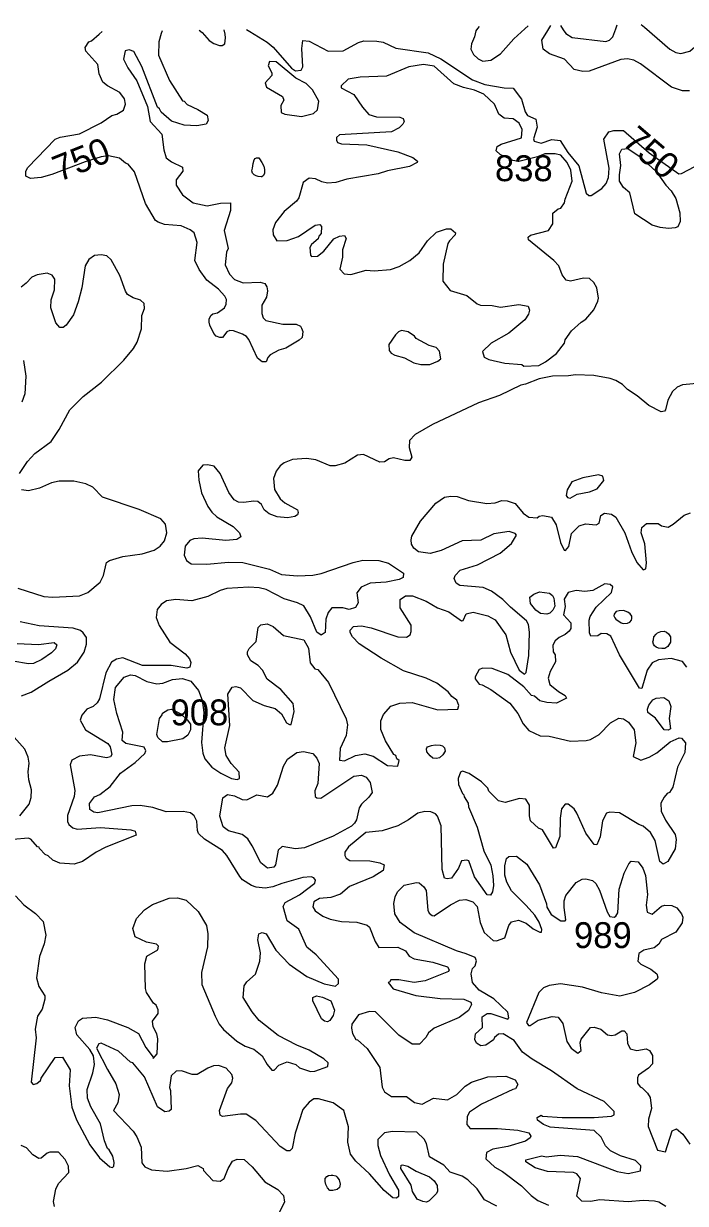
# Model space of a CAD drawing. Header units: kilometres. Extents: x 178.1 to 232.4, y 8228.7 to 8284.8.
# Drawn here: x 196.92 to 201.01, y 8277.12 to 8284.42 of the extents above; entities that cross this region are included whole.
import ezdxf

# ---------------------------------------------------------------- set-up
doc = ezdxf.new("R2010")
doc.units = ezdxf.units.KM
for name, color, linetype in [('1', 7, 'Continuous'), ('2', 7, 'Continuous'), ('21', 7, 'Continuous'), ('61', 7, 'Continuous')]:
    doc.layers.add(name, color=color, linetype=linetype)
doc.styles.add('dgn002', font='dgn002.shx')

msp = doc.modelspace()

# ---------------------------------------------------------------- linework, layer by layer
at = {"layer": '1', "color": 5, "linetype": 'Continuous', "lineweight": 13, "flags": 128}
for points in [[(198.0055, 8284.3811), (198.0234, 8284.3674), (198.0678, 8284.3181), (198.0947, 8284.2983), (198.1301, 8284.2857), (198.1471, 8284.2862), (198.1629, 8284.2975), (198.1685, 8284.3348), (198.1656, 8284.3571), (198.1606, 8284.3831)], [(198.2985, 8284.3849), (198.318, 8284.3729), (198.425, 8284.307), (198.4628, 8284.2758), (198.5765, 8284.1468), (198.6018, 8284.1296), (198.6365, 8284.1328), (198.647, 8284.154), (198.6392, 8284.2675), (198.6461, 8284.3164), (198.6858, 8284.3132), (198.8029, 8284.2515), (198.8965, 8284.2532), (198.9906, 8284.305), (199.0226, 8284.3148), (199.1032, 8284.3136), (199.1427, 8284.3069), (199.2225, 8284.2707), (199.4209, 8284.2405), (199.4989, 8284.2046), (199.6958, 8284.0734), (199.773, 8284.0444), (199.8916, 8284.0242), (199.9474, 8284.0234), (199.9997, 8283.9538), (200.0214, 8283.875), (200.0356, 8283.8525), (200.0867, 8283.8302), (200.0957, 8283.7803), (200.0731, 8283.7092), (200.0763, 8283.6934), (200.1197, 8283.6819), (200.1855, 8283.7044), (200.2371, 8283.6977), (200.2862, 8283.6247), (200.3543, 8283.541), (200.3999, 8283.3733), (200.4148, 8283.3574), (200.4298, 8283.3582), (200.4962, 8283.4008), (200.5232, 8283.4328), (200.5369, 8283.47), (200.5418, 8283.5278), (200.5092, 8283.7063), (200.5385, 8283.7524), (200.5699, 8283.7611), (200.629, 8283.7604), (200.7892, 8283.6216), (200.9717, 8283.4929), (200.9876, 8283.4936), (201.0713, 8283.5378)], [(199.7362, 8284.4037), (199.7268, 8284.3909), (199.7174, 8284.3781), (199.7086, 8284.3394), (199.6897, 8284.297), (199.6859, 8284.2631), (199.7016, 8284.2308), (199.73, 8284.2038), (199.7599, 8284.1886), (199.8102, 8284.1951), (199.868, 8284.2359), (199.952, 8284.3279), (200.0201, 8284.3894), (200.0404, 8284.4077)], [(201.0389, 8284.0059), (200.9941, 8284.0069), (200.9261, 8284.0287), (200.7343, 8284.1737), (200.6932, 8284.195), (200.6545, 8284.2031), (200.6135, 8284.1998), (200.4175, 8284.1279), (200.378, 8284.1261), (200.3252, 8284.1376), (200.2651, 8284.2015), (200.1725, 8284.2351), (200.1325, 8284.2639), (200.1256, 8284.3202), (200.1616, 8284.3795), (200.1798, 8284.4095)], [(196.9326, 8283.478), (196.9323, 8283.5079), (196.9455, 8283.5318), (197.1143, 8283.7073), (197.1452, 8283.7195), (197.2647, 8283.74), (197.398, 8283.8076), (197.464, 8283.8535), (197.4967, 8283.8612), (197.5363, 8283.8866), (197.5493, 8283.9227), (197.543, 8283.956), (197.5141, 8283.9964), (197.4375, 8284.0373), (197.4096, 8284.0603), (197.3866, 8284.1113), (197.3782, 8284.1681), (197.3041, 8284.2517), (197.2997, 8284.2731), (197.3216, 8284.3093), (197.3399, 8284.3147), (197.3865, 8284.3565), (197.4051, 8284.3732)], [(197.7761, 8284.3781), (197.7705, 8284.3601), (197.7547, 8284.3094), (197.7537, 8284.2265), (197.8206, 8284.0692), (197.9014, 8283.944), (197.913, 8283.9413), (197.9299, 8283.9214), (197.9971, 8283.8906), (198.0544, 8283.8554), (198.0609, 8283.8223), (198.0479, 8283.8005), (197.9913, 8283.7888), (197.9123, 8283.7935), (197.8333, 8283.8181), (197.7689, 8283.8736), (197.7602, 8283.8948), (197.7482, 8283.9052), (197.6504, 8284.1557), (197.601, 8284.2498), (197.5721, 8284.2588), (197.547, 8284.2544), (197.5364, 8284.2025), (197.5639, 8284.1481), (197.6193, 8284.0668), (197.6864, 8283.9087), (197.7026, 8283.8166), (197.7745, 8283.7372), (197.7859, 8283.6403), (197.8017, 8283.5911), (197.8336, 8283.5668), (197.9016, 8283.5326), (197.9042, 8283.5096), (197.8624, 8283.4549), (197.8632, 8283.4214), (197.9026, 8283.3618), (197.9675, 8283.3132), (198.0545, 8283.2934), (198.1361, 8283.3113), (198.1994, 8283.3119), (198.1979, 8283.2651), (198.16, 8283.1417), (198.1844, 8283.0299), (198.1749, 8283.0076), (198.1668, 8282.9294), (198.1927, 8282.8709), (198.2239, 8282.8392), (198.2775, 8282.8186), (198.3824, 8282.8223), (198.4121, 8282.8133), (198.4234, 8282.7937), (198.428, 8282.7681), (198.4205, 8282.729), (198.3926, 8282.68), (198.3924, 8282.6568), (198.3921, 8282.6289), (198.4019, 8282.6009), (198.417, 8282.5856), (198.5221, 8282.5626), (198.604, 8282.562), (198.6312, 8282.5498), (198.6385, 8282.5381), (198.6469, 8282.5157), (198.642, 8282.48), (198.6234, 8282.4632), (198.542, 8282.4135), (198.4983, 8282.4012), (198.4437, 8282.3717), (198.4289, 8282.3554), (198.4201, 8282.3286), (198.3939, 8282.329), (198.3668, 8282.3509), (198.3125, 8282.4669), (198.2982, 8282.4848), (198.2725, 8282.501), (198.2177, 8282.521), (198.1954, 8282.5226), (198.1756, 8282.5141), (198.1496, 8282.4784), (198.132, 8282.479), (198.1107, 8282.4873), (198.0956, 8282.5039), (198.0719, 8282.5565), (198.066, 8282.5741), (198.0677, 8282.5927), (198.0766, 8282.6147), (198.0888, 8282.626), (198.1174, 8282.6312), (198.1607, 8282.6625), (198.1715, 8282.6848), (198.1732, 8282.7141), (198.164, 8282.7344), (198.1254, 8282.7778), (198.0515, 8282.8341), (198.0045, 8282.8999)], [(197.893, 8283.1708), (197.7898, 8283.1797), (197.751, 8283.1926), (197.7355, 8283.2044), (197.6738, 8283.3096), (197.6055, 8283.5047), (197.5661, 8283.5526), (197.5499, 8283.5576), (197.5131, 8283.5899), (197.4442, 8283.6032), (197.3993, 8283.597), (197.2991, 8283.5655), (197.0932, 8283.4877), (197.0277, 8283.4698), (196.9624, 8283.464), (196.9326, 8283.478)], [(198.0045, 8282.8999), (197.9792, 8282.955), (197.992, 8283.0677), (197.9743, 8283.1279), (197.9499, 8283.1462), (197.893, 8283.1708)]]:
    msp.add_lwpolyline(points, dxfattribs=at)
at = {"layer": '2', "color": 3, "linetype": 'Continuous', "lineweight": 0, "flags": 128}
for points in [[(200.2396, 8284.4103), (200.2568, 8284.3844), (200.2723, 8284.361), (200.3119, 8284.3366), (200.5196, 8284.312), (200.5433, 8284.3204), (200.5645, 8284.34), (200.5814, 8284.3894), (200.5901, 8284.4149)], [(200.7393, 8284.4168), (200.7596, 8284.3993), (200.9155, 8284.2644), (200.9534, 8284.243), (200.9849, 8284.2365), (201.0399, 8284.2509), (201.0717, 8284.2774), (201.1246, 8284.3993), (201.1344, 8284.422)], [(198.6023, 8284.0846), (198.4807, 8284.185), (198.4392, 8284.1871), (198.4318, 8284.1597), (198.4537, 8284.1168), (198.4546, 8284.101), (198.4126, 8284.0563), (198.4224, 8284.0277), (198.5206, 8283.9704), (198.5284, 8283.9477), (198.5105, 8283.9156), (198.5126, 8283.8715), (198.5344, 8283.8606), (198.639, 8283.8479), (198.712, 8283.8658), (198.7376, 8283.889), (198.7444, 8283.9418), (198.7058, 8284.0112), (198.6663, 8284.0509), (198.6023, 8284.0846)], [(200.0404, 8283.1003), (200.0541, 8283.1124), (200.1653, 8283.1424), (200.1926, 8283.182), (200.1931, 8283.2481), (200.226, 8283.2756), (200.2414, 8283.2808), (200.2648, 8283.3126), (200.2688, 8283.3365), (200.3129, 8283.4478), (200.3048, 8283.5146), (200.2809, 8283.5628), (200.242, 8283.6073), (200.2078, 8283.6158), (200.1428, 8283.6155), (200.0988, 8283.5979), (199.9823, 8283.568), (199.9461, 8283.5749), (199.867, 8283.611), (199.8427, 8283.6356), (199.8491, 8283.6616), (199.8732, 8283.6768), (199.9986, 8283.7154), (200.0034, 8283.7664), (199.9852, 8283.8065), (199.9473, 8283.8324), (199.8923, 8283.8375), (199.859, 8283.8611), (199.8323, 8283.9224), (199.7658, 8283.9848), (199.7072, 8284.0107), (199.6398, 8284.0257), (199.5812, 8284.05), (199.4578, 8284.1589), (199.3929, 8284.1688), (199.3014, 8284.1542), (199.1631, 8284.0966), (199.0011, 8284.0897), (198.9259, 8284.0771), (198.8833, 8284.0364), (198.8832, 8284.0237), (198.9608, 8283.9836), (199.0154, 8283.9041), (199.055, 8283.8585), (199.1026, 8283.8447), (199.2473, 8283.8429), (199.2677, 8283.8356), (199.2727, 8283.8162), (199.2649, 8283.7988), (199.2414, 8283.7771), (199.1947, 8283.7522), (198.8735, 8283.7341), (198.8554, 8283.717), (198.8535, 8283.7008), (198.8608, 8283.6854), (198.8846, 8283.6771), (199.0415, 8283.6722), (199.2342, 8283.6291), (199.3264, 8283.593), (199.3546, 8283.5701), (199.3541, 8283.5621), (199.3068, 8283.5369), (199.1697, 8283.5105), (199.1126, 8283.4921), (198.918, 8283.4583), (198.8502, 8283.4384), (198.7987, 8283.4354), (198.7648, 8283.4428), (198.724, 8283.4612), (198.6853, 8283.4656), (198.6493, 8283.4394), (198.6207, 8283.3443), (198.607, 8283.3225), (198.5301, 8283.2596), (198.4762, 8283.1909), (198.4613, 8283.1459), (198.4619, 8283.1141), (198.4849, 8283.0781), (198.5486, 8283.079), (198.6187, 8283.1035), (198.722, 8283.1747), (198.7522, 8283.1792), (198.7622, 8283.1663), (198.7606, 8283.1227), (198.7461, 8283.1064), (198.7408, 8283.0893), (198.7005, 8283.0548), (198.6901, 8283.0355), (198.6935, 8282.9888), (198.7002, 8282.9807), (198.7376, 8282.9822), (198.7767, 8283.0129), (198.838, 8283.0902), (198.8728, 8283.107), (198.9038, 8283.1116)], [(198.3347, 8283.5272), (198.3394, 8283.5555), (198.3453, 8283.5792), (198.3512, 8283.5874), (198.3595, 8283.5922), (198.369, 8283.5922), (198.3737, 8283.591), (198.3784, 8283.5851), (198.3926, 8283.5626), (198.4056, 8283.5402), (198.4091, 8283.5201), (198.4091, 8283.4964), (198.4032, 8283.4822), (198.3926, 8283.474), (198.3879, 8283.4728), (198.369, 8283.4752), (198.3583, 8283.4799), (198.3453, 8283.487), (198.3359, 8283.4964), (198.3311, 8283.5106), (198.3347, 8283.5272)], [(200.6187, 8283.6456), (200.6566, 8283.6492), (200.732, 8283.597), (200.8318, 8283.5059), (200.8908, 8283.4222), (200.924, 8283.3876), (200.9538, 8283.3397), (200.9793, 8283.2499), (200.9812, 8283.1973), (200.9664, 8283.1653), (200.949, 8283.1572), (200.9079, 8283.1533), (200.8572, 8283.1601), (200.8068, 8283.1751), (200.6998, 8283.2457), (200.6685, 8283.3745), (200.6308, 8283.4084), (200.6059, 8283.4469), (200.6044, 8283.4851), (200.6126, 8283.5432), (200.606, 8283.6168), (200.6187, 8283.6456)], [(198.9426, 8282.8702), (199.0385, 8282.896), (199.0867, 8282.8917), (199.1894, 8282.9), (199.2414, 8282.9179), (199.309, 8282.9552), (199.3655, 8283.0043), (199.4165, 8283.0779), (199.4724, 8283.132), (199.534, 8283.1514), (199.5612, 8283.1511), (199.5898, 8283.1273), (199.5887, 8283.1144), (199.5531, 8283.0777), (199.5442, 8283.0603), (199.5148, 8282.9328), (199.5115, 8282.8285), (199.5578, 8282.7704), (199.6601, 8282.7396), (199.7255, 8282.6876), (199.7458, 8282.6792), (199.8168, 8282.6775), (199.8696, 8282.6662), (199.9821, 8282.684), (200.0403, 8282.6728), (200.0479, 8282.648), (200.0415, 8282.6239), (200.0189, 8282.5895), (199.9212, 8282.5064), (199.8105, 8282.4434), (199.7569, 8282.3938), (199.7679, 8282.3575), (199.7972, 8282.3438), (199.8965, 8282.3204), (200.0009, 8282.3121), (200.0132, 8282.3023), (200.1053, 8282.3058), (200.1467, 8282.3287), (200.2159, 8282.3813), (200.2652, 8282.4445), (200.2684, 8282.4656), (200.3081, 8282.5211), (200.3684, 8282.5746), (200.3974, 8282.5925), (200.447, 8282.65), (200.4718, 8282.7034), (200.4743, 8282.722), (200.4647, 8282.7872), (200.4471, 8282.8195), (200.4202, 8282.8448), (200.3817, 8282.8466), (200.3022, 8282.8274), (200.2748, 8282.8344), (200.2503, 8282.867), (200.2298, 8282.9236), (200.1982, 8282.9568), (200.0429, 8283.0831), (200.0404, 8283.1003)], [(198.9038, 8283.1116), (198.9136, 8283.0922), (198.8911, 8283.0222), (198.8911, 8282.9775), (198.8744, 8282.9024)], [(196.8941, 8281.6383), (196.9425, 8281.7118), (196.9881, 8281.7622), (197.0896, 8281.836), (197.1398, 8281.9094), (197.2047, 8282.0318), (197.2866, 8282.1133), (197.4017, 8282.2039), (197.54, 8282.3389), (197.5978, 8282.4113), (197.6215, 8282.4514), (197.6485, 8282.5333), (197.6509, 8282.6156), (197.6662, 8282.6599), (197.6644, 8282.6899), (197.6415, 8282.7097), (197.5974, 8282.7243), (197.5614, 8282.7461), (197.5486, 8282.7669), (197.515, 8282.8629), (197.4604, 8282.9606), (197.4333, 8282.9848), (197.3986, 8282.9918), (197.3585, 8282.9868), (197.3234, 8282.9616), (197.2995, 8282.9229), (197.2782, 8282.7867), (197.2575, 8282.7009), (197.2285, 8282.6206), (197.1827, 8282.5548), (197.1636, 8282.5411), (197.1434, 8282.5412), (197.1183, 8282.5693), (197.0871, 8282.6621), (197.0897, 8282.7131), (197.1097, 8282.7747), (197.1118, 8282.8405), (197.0965, 8282.8648), (197.0642, 8282.8783), (197.0023, 8282.8682), (196.9706, 8282.8523), (196.9358, 8282.8147), (196.9029, 8282.7912)], [(198.8744, 8282.9024), (198.9016, 8282.8736), (198.9426, 8282.8702)], [(199.4281, 8282.4304), (199.3466, 8282.4725), (199.338, 8282.4868), (199.2974, 8282.5145), (199.2561, 8282.5228), (199.238, 8282.5141), (199.2186, 8282.4949), (199.1792, 8282.4351), (199.1803, 8282.3985), (199.1929, 8282.3827), (199.2161, 8282.3697), (199.275, 8282.3546), (199.3335, 8282.3223), (199.3755, 8282.3119), (199.431, 8282.312), (199.4819, 8282.332), (199.4994, 8282.3482), (199.4911, 8282.3946), (199.4719, 8282.4172), (199.4281, 8282.4304)], [(196.9174, 8282.3362), (196.9336, 8282.2394), (196.9259, 8282.1308), (196.9071, 8282.0787)], [(201.1069, 8282.197), (200.9948, 8282.1865), (200.9621, 8282.1713), (200.9331, 8282.1453), (200.9042, 8282.0906), (200.8906, 8282.0309), (200.884, 8282.0228), (200.8628, 8282.0191), (200.7868, 8282.0578), (200.7142, 8282.1186), (200.6548, 8282.1579), (200.624, 8282.1885), (200.5816, 8282.2138), (200.5474, 8282.2258), (200.4463, 8282.2446), (200.3328, 8282.248), (200.2898, 8282.2414), (200.1902, 8282.2396), (200.1083, 8282.2242), (200.0241, 8282.1906), (199.9954, 8282.1854), (199.8636, 8282.1212), (199.7321, 8282.0751), (199.4489, 8281.9401), (199.3415, 8281.8783), (199.3069, 8281.8424), (199.3041, 8281.7996), (199.3202, 8281.7388), (199.3086, 8281.7177), (199.2782, 8281.7184), (199.2079, 8281.7343), (199.1805, 8281.7276), (199.1509, 8281.7099), (199.1225, 8281.7081), (199.021, 8281.7556), (198.9843, 8281.7504), (198.9051, 8281.7012), (198.8464, 8281.6851), (198.8163, 8281.6854), (198.7273, 8281.723), (198.6679, 8281.7311), (198.5831, 8281.7244)], [(198.5054, 8281.4811), (198.5359, 8281.4565), (198.6129, 8281.4126), (198.6177, 8281.3956), (198.6126, 8281.3825), (198.5965, 8281.3722), (198.5517, 8281.3625), (198.4883, 8281.3689), (198.4377, 8281.3892), (198.4073, 8281.412), (198.3904, 8281.4462), (198.3679, 8281.4641), (198.3438, 8281.4675), (198.2796, 8281.458), (198.2474, 8281.4614), (198.2216, 8281.4743), (198.1884, 8281.5198), (198.135, 8281.6368), (198.0987, 8281.6831), (198.0563, 8281.6916), (198.0269, 8281.6886), (197.9989, 8281.6536), (198.0021, 8281.5961), (198.0199, 8281.5178), (198.0583, 8281.4343), (198.0831, 8281.3982), (198.1139, 8281.3692), (198.2153, 8281.3098), (198.254, 8281.2699), (198.2637, 8281.2462), (198.2388, 8281.2293), (198.1707, 8281.2226), (198.0232, 8281.2374), (197.973, 8281.2344), (197.9465, 8281.2241), (197.9181, 8281.1872), (197.9131, 8281.1329), (197.927, 8281.0988), (197.9549, 8281.0779), (198.0523, 8281.0761), (198.1873, 8281.0891), (198.2756, 8281.086), (198.4394, 8281.0454), (198.514, 8281.0136), (198.6142, 8281.0036), (198.7089, 8281.0095), (198.7598, 8281.0191), (198.9577, 8281.0873), (199.0183, 8281.1007), (199.117, 8281.0988), (199.1756, 8281.0825), (199.2688, 8281.0216), (199.2677, 8280.9945), (199.2427, 8280.9826), (199.1624, 8280.9658), (199.0631, 8280.9589), (199.0061, 8280.9344), (198.9801, 8280.8985), (198.9879, 8280.8379), (198.9721, 8280.8075), (198.9328, 8280.7965), (198.8939, 8280.8074), (198.8256, 8280.806), (198.8026, 8280.7771), (198.7894, 8280.7359), (198.7837, 8280.6546), (198.7587, 8280.6383), (198.733, 8280.6555), (198.6944, 8280.7515), (198.6519, 8280.8188), (198.6127, 8280.8373), (198.5317, 8280.8615), (198.4185, 8280.9203), (198.3768, 8280.93), (198.3132, 8280.9343), (198.1771, 8280.9266), (198.1354, 8280.9146), (198.0583, 8280.8764), (197.9586, 8280.849), (197.8615, 8280.8586), (197.8036, 8280.849), (197.7705, 8280.8278), (197.7446, 8280.7965), (197.7388, 8280.7458), (197.7582, 8280.6981), (197.8236, 8280.5943), (197.9181, 8280.5212), (197.9458, 8280.4914), (197.9544, 8280.4672), (197.9472, 8280.4399), (197.9289, 8280.4326), (197.8325, 8280.4487), (197.6554, 8280.4488), (197.5336, 8280.4965), (197.493, 8280.4898)], [(198.5831, 8281.7244), (198.5312, 8281.7035), (198.5067, 8281.6858), (198.4817, 8281.6516), (198.4648, 8281.6067)], [(198.4648, 8281.6067), (198.471, 8281.5382), (198.5054, 8281.4811)], [(200.3783, 8281.6106), (200.3111, 8281.5872), (200.282, 8281.5367), (200.2751, 8281.5022), (200.2833, 8281.4897), (200.2998, 8281.4845), (200.3439, 8281.5091), (200.4187, 8281.5233), (200.4676, 8281.5437), (200.5084, 8281.5943), (200.5024, 8281.6219), (200.4744, 8281.6288), (200.3783, 8281.6106)], [(197.0165, 8281.548), (196.9483, 8281.5304), (196.9063, 8281.5367)], [(197.1386, 8281.5895), (197.0916, 8281.5806), (197.0165, 8281.548)], [(197.4075, 8281.4914), (197.3462, 8281.5527), (197.3032, 8281.5745), (197.23, 8281.591), (197.1386, 8281.5895)], [(196.8832, 8280.9277), (197.0451, 8280.877), (197.0998, 8280.8721), (197.2657, 8280.8817), (197.3168, 8280.9023), (197.3936, 8280.9662), (197.4142, 8281.0064), (197.4316, 8281.0876), (197.4494, 8281.0998), (197.5323, 8281.1251), (197.6521, 8281.1403), (197.7267, 8281.1641), (197.7645, 8281.1874), (197.7901, 8281.222), (197.806, 8281.2703), (197.7958, 8281.3235), (197.7679, 8281.3575), (197.6339, 8281.4147), (197.4075, 8281.4914)], [(199.3155, 8280.6983), (199.2482, 8280.8068), (199.2481, 8280.8589), (199.2816, 8280.8816), (199.3254, 8280.8805), (199.4093, 8280.847), (199.4799, 8280.807), (199.549, 8280.7822), (199.6286, 8280.7261), (199.6378, 8280.729), (199.6574, 8280.769), (199.699, 8280.7797), (199.7904, 8280.7568), (199.835, 8280.7317), (199.9024, 8280.6395), (199.9299, 8280.5322), (199.9845, 8280.4206), (200.0183, 8280.3951), (200.0279, 8280.4061), (200.0447, 8280.5113), (200.0481, 8280.6556), (200.0414, 8280.7033), (200.0298, 8280.7269), (199.9306, 8280.8099), (199.8844, 8280.8574), (199.8126, 8280.9097), (199.7615, 8280.9333), (199.6173, 8280.9445), (199.5949, 8280.9584), (199.5822, 8280.9883), (199.5885, 8281.0062), (199.6192, 8281.0399), (199.7268, 8281.0734), (199.8674, 8281.144), (199.937, 8281.2039), (199.9685, 8281.2558), (199.9601, 8281.2672), (199.9229, 8281.2785), (199.827, 8281.2649), (199.7475, 8281.2259), (199.6314, 8281.2208), (199.5022, 8281.1618), (199.4331, 8281.1421), (199.3627, 8281.1522), (199.3326, 8281.176), (199.3189, 8281.2007), (199.3157, 8281.2274), (199.3205, 8281.2502), (199.3748, 8281.3426), (199.4687, 8281.4546), (199.5223, 8281.4904), (199.5609, 8281.4973), (199.601, 8281.4955), (199.6709, 8281.4707), (199.7839, 8281.453), (199.8363, 8281.4565), (199.8776, 8281.471), (199.9092, 8281.4694), (199.959, 8281.4527), (200.0097, 8281.3926), (200.0435, 8281.3679), (200.0962, 8281.3641), (200.1081, 8281.3734), (200.1318, 8281.3786), (200.1851, 8281.3677), (200.2126, 8281.3205), (200.2399, 8281.2118), (200.2618, 8281.1641), (200.2712, 8281.1603), (200.292, 8281.1857), (200.3076, 8281.2657), (200.3559, 8281.3129), (200.3944, 8281.326), (200.4605, 8281.3198), (200.4799, 8281.3308), (200.4896, 8281.377), (200.5118, 8281.3933), (200.5558, 8281.3863), (200.5827, 8281.3671), (200.6375, 8281.2696), (200.6786, 8281.1551), (200.7122, 8281.0873), (200.7505, 8281.0415), (200.7674, 8281.0487), (200.7722, 8281.0859), (200.7621, 8281.2018), (200.7394, 8281.271), (200.7429, 8281.3046), (200.7725, 8281.3276), (200.8444, 8281.3275), (200.8656, 8281.3145), (200.906, 8281.3067), (200.9362, 8281.3239), (201.005, 8281.3806), (201.0445, 8281.3952)], [(200.4716, 8280.633), (200.4286, 8280.6319), (200.4203, 8280.6516), (200.417, 8280.7302), (200.4235, 8280.7527), (200.4617, 8280.8099), (200.5565, 8280.9006), (200.5642, 8280.9364), (200.5465, 8280.9514), (200.5149, 8280.9542), (200.4404, 8280.9142), (200.391, 8280.9082), (200.3377, 8280.9146), (200.2879, 8280.9006), (200.2623, 8280.8602), (200.2684, 8280.8144), (200.2592, 8280.7633), (200.3045, 8280.7128), (200.3045, 8280.6792), (200.2931, 8280.6612), (200.2682, 8280.6408), (200.2324, 8280.6232), (200.2076, 8280.6028), (200.1933, 8280.5763), (200.1956, 8280.5332), (200.2062, 8280.5148), (200.2092, 8280.4726), (200.1771, 8280.4125), (200.1634, 8280.3718), (200.1738, 8280.3319), (200.2275, 8280.2877), (200.268, 8280.2648), (200.2773, 8280.2478), (200.2152, 8280.217), (200.155, 8280.2204), (200.1119, 8280.2312), (200.0795, 8280.2589), (200.0614, 8280.2632), (200.0123, 8280.3183), (199.9143, 8280.3936), (199.8168, 8280.4308), (199.76, 8280.4325), (199.7376, 8280.4243), (199.713, 8280.3797), (199.7124, 8280.3672), (199.7361, 8280.3337), (199.7549, 8280.3301), (199.8083, 8280.3018), (199.9262, 8280.2167), (199.9768, 8280.1516), (200.0102, 8280.0885), (200.0441, 8280.0483), (200.1143, 8280.0148), (200.1706, 8280.0125), (200.3023, 8279.9815), (200.3997, 8279.9852), (200.4265, 8279.9914), (200.4785, 8280.0222), (200.5485, 8280.0948), (200.6018, 8280.1244), (200.63, 8280.1196), (200.6603, 8280.0981), (200.696, 8280.0511), (200.7063, 8279.97), (200.6903, 8279.8862), (200.7364, 8279.8645), (200.7894, 8279.8814), (200.8357, 8279.9088), (200.9191, 8279.9771), (200.9743, 8280.0024), (200.9896, 8280.0009), (201.0125, 8279.9708), (201.01, 8279.9115), (200.9647, 8279.821), (200.9347, 8279.696), (200.9141, 8279.6645), (200.9002, 8279.6581), (200.8809, 8279.6356), (200.8613, 8279.5972), (200.8631, 8279.548), (200.8896, 8279.4919), (200.9495, 8279.4042), (200.9549, 8279.3724), (200.9496, 8279.3142), (200.9033, 8279.2371), (200.8749, 8279.2199), (200.8547, 8279.236), (200.8267, 8279.3667), (200.7963, 8279.4157), (200.7509, 8279.4544), (200.7244, 8279.4647), (200.6058, 8279.5385), (200.5452, 8279.5419), (200.5255, 8279.5368), (200.5007, 8279.4883)], [(200.1172, 8280.7718), (200.0877, 8280.7913), (200.0538, 8280.8328), (200.05, 8280.8733), (200.0749, 8280.8919), (200.1105, 8280.9046), (200.1726, 8280.8982), (200.1906, 8280.8833), (200.1983, 8280.867), (200.2041, 8280.8169), (200.1928, 8280.7917), (200.175, 8280.7737), (200.1556, 8280.7668), (200.1172, 8280.7718)], [(200.5829, 8280.7355), (200.6144, 8280.713), (200.6279, 8280.7092), (200.6556, 8280.7115), (200.6699, 8280.7182), (200.6796, 8280.7295), (200.6811, 8280.7407), (200.6804, 8280.7557), (200.6706, 8280.7699), (200.6564, 8280.7804), (200.6301, 8280.7909), (200.6024, 8280.7879), (200.5837, 8280.7834), (200.5769, 8280.7744), (200.5717, 8280.7669), (200.5702, 8280.7579), (200.5732, 8280.749), (200.5754, 8280.7437), (200.5829, 8280.7355)], [(196.9067, 8280.2613), (196.9667, 8280.2843), (197.0748, 8280.3529), (197.1927, 8280.4197), (197.2534, 8280.4709), (197.294, 8280.5329), (197.3088, 8280.5816), (197.3089, 8280.6227), (197.2879, 8280.6523), (197.2701, 8280.6657), (197.2246, 8280.6814), (197.015, 8280.6955), (196.8983, 8280.7188)], [(197.5798, 8280.3911), (197.6086, 8280.3879), (197.6821, 8280.351), (197.7436, 8280.3354), (197.7797, 8280.3393), (197.841, 8280.3628), (197.9023, 8280.3696), (197.9541, 8280.3531), (198.0007, 8280.2952), (198.0235, 8280.2359), (198.0348, 8280.1582), (198.0203, 8279.9726), (198.0284, 8279.9074), (198.0403, 8279.8713), (198.0828, 8279.8201), (198.1387, 8279.7823), (198.2054, 8279.7503), (198.2406, 8279.7431), (198.2554, 8279.7505), (198.2522, 8279.7896), (198.203, 8279.8426), (198.1724, 8279.8929), (198.1634, 8279.9395), (198.1946, 8280.0785), (198.1815, 8280.2713), (198.209, 8280.3161), (198.2313, 8280.3187), (198.2613, 8280.3107), (198.3369, 8280.2335), (198.4068, 8280.2015), (198.476, 8280.1845), (198.515, 8280.1497), (198.5452, 8280.0955), (198.5634, 8280.0843), (198.5741, 8280.0854), (198.5928, 8280.1656), (198.5859, 8280.2139), (198.5101, 8280.3012), (198.4257, 8280.3648), (198.3965, 8280.4214), (198.3706, 8280.4504), (198.3247, 8280.4786), (198.3036, 8280.5152), (198.3035, 8280.5336), (198.3141, 8280.5543), (198.3582, 8280.5974), (198.3696, 8280.6857), (198.3855, 8280.7013), (198.425, 8280.7072), (198.4621, 8280.6918), (198.5264, 8280.6354), (198.653, 8280.6091), (198.6813, 8280.5574), (198.6924, 8280.4659), (198.7211, 8280.4298), (198.7381, 8280.4252), (198.8043, 8280.3439), (198.9152, 8280.1201), (198.9234, 8280.0833), (198.9141, 8280.0167), (198.8775, 8279.9363), (198.8735, 8279.8644), (198.9045, 8279.8598), (198.9725, 8279.8922), (199.0307, 8279.9038), (199.0807, 8279.8888), (199.1691, 8279.8317), (199.2343, 8279.8269), (199.2412, 8279.862), (199.2287, 8279.8713), (199.2213, 8279.8924), (199.2089, 8279.8993), (199.1579, 8279.9824), (199.1296, 8280.053), (199.1287, 8280.1079), (199.146, 8280.1456), (199.1912, 8280.1976), (199.2461, 8280.217), (199.323, 8280.22), (199.4819, 8280.1757), (199.6045, 8280.179), (199.6114, 8280.2021), (199.598, 8280.2352), (199.5684, 8280.257), (199.5447, 8280.2871), (199.4752, 8280.3401), (199.4093, 8280.3715), (199.2694, 8280.416), (199.1302, 8280.4946), (198.9946, 8280.5839), (198.954, 8280.6261), (198.9389, 8280.6532), (198.9396, 8280.6677), (198.9593, 8280.6917), (199.0084, 8280.6955)], [(199.0084, 8280.6955), (199.0684, 8280.6821), (199.2348, 8280.6268), (199.2874, 8280.6256), (199.3104, 8280.6404)], [(199.3104, 8280.6404), (199.3171, 8280.661), (199.3155, 8280.6983)], [(200.8182, 8280.626), (200.831, 8280.644), (200.8407, 8280.6523), (200.861, 8280.6605), (200.8812, 8280.662), (200.8954, 8280.656), (200.9089, 8280.6463), (200.9209, 8280.626), (200.9209, 8280.5931), (200.9037, 8280.5676), (200.8857, 8280.5556), (200.8662, 8280.5541), (200.8467, 8280.5571), (200.8317, 8280.5638), (200.8212, 8280.5721), (200.8153, 8280.5818), (200.8123, 8280.5961), (200.8145, 8280.6081), (200.8182, 8280.626)], [(196.8789, 8280.5856), (197.0121, 8280.579), (197.1084, 8280.5918), (197.1241, 8280.5767), (197.1162, 8280.5527), (197.0917, 8280.5279), (197.0325, 8280.4868), (196.9798, 8280.4622), (196.9494, 8280.4608), (196.8523, 8280.4774)], [(200.5261, 8280.6447), (200.4919, 8280.6479), (200.4716, 8280.633)], [(200.7439, 8280.3079), (200.7285, 8280.309), (200.6047, 8280.5157), (200.5518, 8280.6308), (200.5261, 8280.6447)], [(197.493, 8280.4898), (197.4618, 8280.4697), (197.4286, 8280.4045), (197.3876, 8280.2425), (197.374, 8280.2191)], [(201.0225, 8280.4398), (200.9945, 8280.4747), (200.9251, 8280.493), (200.8461, 8280.4854), (200.8071, 8280.4667), (200.7754, 8280.4202), (200.7439, 8280.3079)], [(197.4882, 8280.3133), (197.5401, 8280.377), (197.5798, 8280.3911)], [(197.5285, 8279.9851), (197.5334, 8280.0374), (197.4948, 8280.1516), (197.4769, 8280.239), (197.4882, 8280.3133)], [(197.374, 8280.2191), (197.3491, 8280.1958), (197.3091, 8280.1787)], [(200.8281, 8280.1228), (200.7809, 8280.1578), (200.7792, 8280.1787), (200.7873, 8280.2047), (200.8117, 8280.2361), (200.8325, 8280.248), (200.8802, 8280.2512), (200.9104, 8280.2307), (200.9217, 8280.1949), (200.9122, 8280.1213), (200.9202, 8280.0577), (200.9059, 8280.0496), (200.8811, 8280.0524), (200.8281, 8280.1228)], [(197.3091, 8280.1787), (197.2784, 8280.143), (197.2695, 8280.1105), (197.301, 8280.0509), (197.4405, 8279.9678), (197.4544, 8279.9455), (197.4649, 8279.8986), (197.456, 8279.8853), (197.4315, 8279.8778), (197.3321, 8279.8974), (197.2638, 8279.8876), (197.2175, 8279.8647), (197.2062, 8279.8341), (197.2366, 8279.6769), (197.2326, 8279.6385), (197.1905, 8279.5215), (197.1906, 8279.4835), (197.1993, 8279.4664), (197.2232, 8279.4453), (197.2499, 8279.4369), (197.3953, 8279.4463), (197.5823, 8279.4332), (197.6099, 8279.4246), (197.6147, 8279.3991), (197.4277, 8279.3246), (197.3684, 8279.295), (197.2829, 8279.236), (197.2327, 8279.221), (197.143, 8279.2272), (197.0992, 8279.2453), (197.0699, 8279.2724), (197.0514, 8279.2794), (197.0166, 8279.3162), (197.0152, 8279.3261), (197.0044, 8279.3284), (196.9628, 8279.3744), (196.9467, 8279.3819), (196.8552, 8279.3725)], [(197.7602, 8280.1224), (197.7763, 8280.1434), (197.7772, 8280.1545), (197.8104, 8280.1752), (197.8347, 8280.1786), (197.8917, 8280.1508), (197.9317, 8280.1142), (197.9507, 8280.0866), (197.9524, 8280.0515), (197.9351, 8280.0183), (197.9037, 8279.9955), (197.8094, 8279.9766), (197.7792, 8279.9765), (197.749, 8280.0042), (197.7441, 8280.0235), (197.7602, 8280.1224)], [(196.8958, 8279.5194), (196.9534, 8279.5914), (196.9648, 8279.6335), (196.9683, 8279.6793), (196.9519, 8279.7428), (196.947, 8279.7915), (196.9535, 8279.8448), (196.948, 8279.8823), (196.9263, 8279.9316), (196.8445, 8280.0241)], [(197.8713, 8279.0119), (197.925, 8278.9982), (197.9985, 8278.927), (198.0496, 8278.8407), (198.0579, 8278.7887), (198.0561, 8278.7083), (198.0185, 8278.5503), (198.0214, 8278.4747), (198.1031, 8278.2797), (198.1296, 8278.2298), (198.1555, 8278.197), (198.2371, 8278.1254), (198.2895, 8278.0939), (198.3427, 8278.0752), (198.3948, 8278.0347), (198.4258, 8277.9796), (198.4554, 8277.9455), (198.4687, 8277.9461), (198.4981, 8277.9767), (198.5491, 8277.9978), (198.6031, 8277.9802), (198.6246, 8277.9605), (198.6943, 8277.9373), (198.7198, 8277.9401), (198.7999, 8277.9672), (198.8033, 8277.9914), (198.7762, 8278.0146), (198.6858, 8278.07), (198.6101, 8278.0998), (198.4937, 8278.1597), (198.3771, 8278.2537), (198.3336, 8278.3055), (198.2778, 8278.3948), (198.2824, 8278.4664), (198.2996, 8278.493), (198.3544, 8278.5403), (198.3806, 8278.6203), (198.3839, 8278.6721), (198.3675, 8278.7511), (198.3749, 8278.7883), (198.3944, 8278.7976), (198.4196, 8278.7898), (198.4785, 8278.6874), (198.5623, 8278.6016), (198.6713, 8278.5252), (198.7773, 8278.4803), (198.8489, 8278.4657), (198.8662, 8278.4822), (198.8659, 8278.5091), (198.7295, 8278.6597), (198.6714, 8278.7068), (198.6222, 8278.8175), (198.5503, 8278.869), (198.524, 8278.9585), (198.5376, 8278.9826), (198.6251, 8279.0314), (198.7209, 8279.1027), (198.7246, 8279.1211), (198.7146, 8279.135), (198.6972, 8279.1419), (198.6456, 8279.137), (198.5154, 8279.1013), (198.4605, 8279.0793), (198.4127, 8279.0716), (198.3567, 8279.0777), (198.3286, 8279.0883), (198.2737, 8279.1239), (198.2562, 8279.143), (198.1768, 8279.2747), (198.1496, 8279.3055), (198.0381, 8279.3747), (198.0014, 8279.4092), (197.994, 8279.4277), (197.9902, 8279.487), (197.9742, 8279.5199), (197.9512, 8279.5369), (197.9056, 8279.5451), (197.8012, 8279.545), (197.719, 8279.5702), (197.6408, 8279.583), (197.5882, 8279.5813), (197.379, 8279.5388), (197.3537, 8279.5428), (197.3277, 8279.5587), (197.3269, 8279.5952), (197.3582, 8279.6366), (197.3907, 8279.6519), (197.4536, 8279.6999), (197.5177, 8279.7833), (197.6098, 8279.8491), (197.6689, 8279.9052), (197.6757, 8279.9215), (197.6654, 8279.9433), (197.5521, 8279.9675), (197.5285, 8279.9851)], [(199.4415, 8279.955), (199.4651, 8279.9586), (199.4959, 8279.9568), (199.5104, 8279.9532), (199.5231, 8279.9405), (199.5267, 8279.9188), (199.5122, 8279.897), (199.4923, 8279.8789), (199.4723, 8279.8735), (199.4506, 8279.8753), (199.4343, 8279.8898), (199.4143, 8279.9151), (199.4107, 8279.9333), (199.4125, 8279.9405), (199.418, 8279.9459), (199.4415, 8279.955)], [(198.4612, 8279.6593), (198.4902, 8279.7083), (198.5275, 8279.8257), (198.5514, 8279.8704), (198.6088, 8279.9103), (198.6507, 8279.9171), (198.7087, 8279.9057), (198.7337, 8279.8757), (198.7475, 8279.8435), (198.7386, 8279.7186), (198.7197, 8279.6741), (198.7226, 8279.6389), (198.7337, 8279.6306), (198.7577, 8279.6276), (198.9615, 8279.7638), (199.0092, 8279.7704), (199.039, 8279.7592), (199.0636, 8279.7264), (199.0746, 8279.6644), (199.0554, 8279.6342), (199.009, 8279.5907), (198.9939, 8279.5686), (198.9778, 8279.4952), (198.9665, 8279.4731), (198.9477, 8279.455), (198.8346, 8279.3928), (198.6569, 8279.3218), (198.6001, 8279.3149), (198.5174, 8279.3292), (198.4942, 8279.3075), (198.4772, 8279.2169), (198.467, 8279.2009), (198.4287, 8279.1948), (198.3857, 8279.228), (198.3337, 8279.3326), (198.3052, 8279.3767), (198.2709, 8279.4033), (198.1862, 8279.4262), (198.1532, 8279.4522), (198.1322, 8279.5181), (198.1504, 8279.6305), (198.1796, 8279.6516), (198.2242, 8279.6423), (198.2713, 8279.6209), (198.3001, 8279.6176), (198.3617, 8279.6502), (198.4279, 8279.6375), (198.4612, 8279.6593)], [(200.3239, 8279.5622), (200.2868, 8279.5913), (200.2682, 8279.5906), (200.2453, 8279.5619), (200.2374, 8279.5039), (200.237, 8279.3921), (200.2092, 8279.3221), (200.1964, 8279.3185), (200.1278, 8279.4322), (200.104, 8279.4435), (200.0545, 8279.4884), (200.0478, 8279.5184), (200.0478, 8279.5863), (200.0252, 8279.6217), (199.9856, 8279.6272), (199.8981, 8279.6015), (199.8571, 8279.6114), (199.7965, 8279.6723), (199.7909, 8279.6907), (199.7511, 8279.7301), (199.676, 8279.7805), (199.6349, 8279.7951), (199.6218, 8279.7887), (199.607, 8279.7493), (199.6091, 8279.7142), (199.6335, 8279.6574), (199.6427, 8279.6488), (199.6435, 8279.6359), (199.6691, 8279.5978), (199.6703, 8279.5749), (199.7253, 8279.4497), (199.7666, 8279.3017), (199.8091, 8279.2134), (199.8222, 8279.1486), (199.8258, 8279.0883), (199.8192, 8279.0488), (199.8079, 8279.0292), (199.787, 8279.0298), (199.7085, 8279.1424), (199.674, 8279.2414), (199.6605, 8279.2454), (199.6272, 8279.2402), (199.6097, 8279.1949), (199.5656, 8279.1337), (199.5385, 8279.1289), (199.5228, 8279.1329), (199.5082, 8279.1872), (199.5016, 8279.458), (199.4801, 8279.5164), (199.4661, 8279.5307), (199.4382, 8279.5435), (199.4003, 8279.5467), (199.3568, 8279.5366), (199.3001, 8279.4938), (199.2342, 8279.4578), (199.1361, 8279.4268), (199.0353, 8279.4152), (198.9289, 8279.3278), (198.9067, 8279.2948), (198.9059, 8279.2737), (198.9138, 8279.2578), (198.9363, 8279.2437), (199.0604, 8279.2406), (199.1222, 8279.2277), (199.1491, 8279.2152), (199.1442, 8279.1804), (199.0808, 8279.1424), (198.9348, 8279.0821), (198.8799, 8279.0339), (198.8201, 8279.0137), (198.7503, 8279.0082), (198.7137, 8278.9874), (198.7071, 8278.957), (198.7227, 8278.9318), (198.7705, 8278.8978), (198.8162, 8278.8805), (198.8856, 8278.8651), (198.9798, 8278.8602), (199.0444, 8278.8419), (199.0577, 8278.8309), (199.0937, 8278.7414), (199.1166, 8278.7044), (199.2342, 8278.7057), (199.2803, 8278.683), (199.3031, 8278.6509), (199.3354, 8278.6335), (199.4514, 8278.6137), (199.5412, 8278.5848), (199.5519, 8278.5665), (199.5463, 8278.5553), (199.4031, 8278.4977), (199.3355, 8278.4886), (199.2398, 8278.5051), (199.1902, 8278.5051), (199.182, 8278.4889)], [(200.3978, 8279.4121), (200.3415, 8279.5362), (200.3239, 8279.5622)], [(200.5007, 8279.4883), (200.4852, 8279.3889), (200.4646, 8279.3403), (200.4492, 8279.3418), (200.3978, 8279.4121)], [(199.9053, 8279.2545), (199.9208, 8279.2683), (199.9677, 8279.2698)], [(199.9677, 8279.2698), (200.0314, 8279.2192), (200.1111, 8279.0928), (200.1531, 8278.9757), (200.1556, 8278.9546), (200.1814, 8278.9088), (200.2416, 8278.8703), (200.2689, 8278.8704), (200.2731, 8278.8765), (200.262, 8278.9527), (200.2623, 8278.9935), (200.2725, 8279.026), (200.3373, 8279.1069), (200.3738, 8279.1269), (200.3975, 8279.1304), (200.439, 8279.1191), (200.4582, 8279.1002), (200.4818, 8279.0591), (200.5282, 8278.9244), (200.5462, 8278.8961), (200.5719, 8278.8918), (200.582, 8278.8979), (200.5944, 8278.9198), (200.603, 8279.066), (200.6346, 8279.1647), (200.6621, 8279.2225), (200.6774, 8279.2394), (200.7201, 8279.2351), (200.7504, 8279.1945), (200.7656, 8279.1494), (200.7787, 8279.0332), (200.7706, 8278.9665), (200.7763, 8278.9228), (200.8081, 8278.9102), (200.8657, 8278.9598), (200.8856, 8278.9658), (200.9297, 8278.9638), (200.9602, 8278.9503), (200.9889, 8278.9137), (200.9961, 8278.892), (200.9924, 8278.8569), (200.954, 8278.7986), (200.8651, 8278.7534), (200.8475, 8278.7251), (200.8205, 8278.7029), (200.7565, 8278.6878), (200.7237, 8278.6676), (200.7179, 8278.6192), (200.7371, 8278.6011), (200.7986, 8278.5708), (200.8353, 8278.5419), (200.8427, 8278.5203), (200.8382, 8278.5089), (200.7906, 8278.4728), (200.6984, 8278.4253), (200.6076, 8278.4031), (200.4939, 8278.4239), (200.3765, 8278.459), (200.2396, 8278.4802), (200.1692, 8278.47), (200.1354, 8278.4551), (200.1053, 8278.4252), (200.0301, 8278.2406), (200.0418, 8278.2223), (200.0517, 8278.2219), (200.1011, 8278.2542), (200.1881, 8278.2774), (200.2259, 8278.274), (200.255, 8278.2338), (200.2787, 8278.1227), (200.307, 8278.0815), (200.3464, 8278.0515), (200.3671, 8278.0663), (200.3626, 8278.1136), (200.3681, 8278.1371), (200.426, 8278.2094), (200.4481, 8278.2118), (200.4897, 8278.1992), (200.5311, 8278.1635), (200.5549, 8278.1593), (200.578, 8278.1644), (200.6194, 8278.1887), (200.6348, 8278.1887), (200.6508, 8278.1696), (200.6556, 8278.1126), (200.6714, 8278.0781), (200.7123, 8278.0674), (200.7708, 8278.077), (200.7911, 8278.0677), (200.8084, 8278.0368), (200.8083, 8277.9854), (200.7853, 8277.957), (200.7234, 8277.9143), (200.7163, 8277.8976), (200.7163, 8277.8643)], [(199.9361, 8279.055), (199.9091, 8279.1085), (199.8964, 8279.1517), (199.8966, 8279.2094), (199.9053, 8279.2545)], [(200.0248, 8277.391), (200.1245, 8277.4148), (200.1507, 8277.4089), (200.2383, 8277.4186), (200.3443, 8277.4103), (200.5898, 8277.3186), (200.6578, 8277.3052), (200.7359, 8277.3224), (200.7374, 8277.3537), (200.705, 8277.3863), (200.6119, 8277.4145), (200.5495, 8277.4457), (200.519, 8277.4763), (200.4914, 8277.5317), (200.4494, 8277.5714), (200.1758, 8277.5933), (200.1358, 8277.61), (200.0979, 8277.6356), (200.0963, 8277.6524), (200.1203, 8277.6666), (200.1286, 8277.6607), (200.2514, 8277.6524), (200.4478, 8277.6524), (200.5549, 8277.6608), (200.5715, 8277.6694), (200.5727, 8277.6897), (200.5096, 8277.7506), (200.3431, 8277.8293), (200.1854, 8277.9421), (200.064, 8278.0136), (200.0054, 8278.0573), (199.9532, 8278.1285), (199.8853, 8278.1708), (199.8566, 8278.1687), (199.8326, 8278.1479), (199.8266, 8278.134), (199.779, 8278.101), (199.7475, 8278.0955), (199.7213, 8278.1127), (199.7107, 8278.1351), (199.714, 8278.17), (199.7577, 8278.2102), (199.7566, 8278.2759), (199.7873, 8278.2955), (199.8102, 8278.2959), (199.9134, 8278.2616), (199.9208, 8278.2683), (199.9134, 8278.3046), (199.828, 8278.3876), (199.738, 8278.4413), (199.6968, 8278.4879), (199.688, 8278.5417), (199.6956, 8278.575), (199.7124, 8278.5903), (199.7202, 8278.6219), (199.7132, 8278.6417), (199.6576, 8278.6657), (199.5971, 8278.6828), (199.3343, 8278.7961), (199.2486, 8278.8601), (199.2156, 8278.9132), (199.2086, 8278.9762), (199.2167, 8279.0179), (199.2318, 8279.0482), (199.2732, 8279.091), (199.3494, 8279.1074), (199.3663, 8279.104), (199.3957, 8279.0793), (199.4094, 8279.0571), (199.4196, 8278.9356), (199.4276, 8278.9166), (199.4453, 8278.9015), (199.4591, 8278.9005), (199.5588, 8278.9682), (199.6154, 8278.9982), (199.6538, 8279.002), (199.6972, 8278.9872), (199.7244, 8278.9572), (199.7428, 8278.8595), (199.7686, 8278.7974), (199.8239, 8278.7469), (199.8444, 8278.7457), (199.895, 8278.7642), (199.9197, 8278.8406), (199.9378, 8278.8641), (199.9813, 8278.8733), (200.0275, 8278.8558), (200.0719, 8278.821), (200.1132, 8278.7984), (200.1217, 8278.7999), (200.1253, 8278.8149), (200.1088, 8278.8605), (200.082, 8278.9038), (200.0276, 8278.9646), (199.9361, 8279.055)], [(196.8698, 8279.0235), (196.9207, 8278.9675), (196.9936, 8278.9142), (197.0402, 8278.8644), (197.057, 8278.7798), (197.0459, 8278.7262), (197.0181, 8278.648), (196.9981, 8278.5175), (197.0128, 8278.4622), (197.0503, 8278.4048), (197.0506, 8278.3838), (197.0344, 8278.3233), (197.0059, 8278.2803), (196.9915, 8278.1995), (196.9962, 8278.1454), (196.9652, 8277.8704), (196.9784, 8277.8567), (197.0014, 8277.8619), (197.0241, 8277.8817), (197.0283, 8277.8968), (197.1149, 8278.0236), (197.1599, 8278.025), (197.2068, 8277.9468), (197.2005, 8277.8491), (197.2175, 8277.7167), (197.2469, 8277.6385), (197.3281, 8277.4826), (197.3894, 8277.4025), (197.4526, 8277.3474), (197.468, 8277.3432), (197.4764, 8277.3508), (197.4784, 8277.3743), (197.4706, 8277.414), (197.4489, 8277.4523), (197.437, 8277.4596), (197.4192, 8277.5082), (197.3943, 8277.6135), (197.3355, 8277.7182), (197.3139, 8277.7716), (197.3127, 8277.825), (197.3482, 8277.9282), (197.3581, 8277.98), (197.3518, 8278.0335), (197.3297, 8278.0741), (197.2476, 8278.1646), (197.2383, 8278.2096), (197.2581, 8278.2507), (197.2842, 8278.2681), (197.3656, 8278.2728), (197.4381, 8278.2561), (197.5631, 8278.2097), (197.629, 8278.1713), (197.6749, 8278.0863), (197.7196, 8278.0268), (197.7207, 8278.0172), (197.7446, 8278.0468), (197.7502, 8278.14), (197.7433, 8278.1706), (197.7205, 8278.2127), (197.7156, 8278.2477), (197.7506, 8278.2953), (197.7519, 8278.3193), (197.7386, 8278.3467), (197.722, 8278.3608), (197.6799, 8278.4254), (197.672, 8278.4497), (197.6679, 8278.6042), (197.6812, 8278.6512), (197.7492, 8278.6905), (197.7534, 8278.7128), (197.7401, 8278.7254), (197.6795, 8278.7376), (197.6099, 8278.7711)], [(197.7159, 8278.9698), (197.8193, 8279.0101), (197.8713, 8279.0119)], [(197.6099, 8278.7711), (197.594, 8278.8227), (197.6169, 8278.8834), (197.667, 8278.9367), (197.7159, 8278.9698)], [(199.182, 8278.4889), (199.1748, 8278.4877), (199.206, 8278.4489), (199.3461, 8278.408), (199.4949, 8278.3897)], [(198.7082, 8278.3734), (198.7085, 8278.3945), (198.7313, 8278.4059), (198.7674, 8278.3979), (198.8194, 8278.3751), (198.8413, 8278.3173), (198.8331, 8278.2834), (198.8138, 8278.252), (198.7987, 8278.2454), (198.7803, 8278.2486), (198.7611, 8278.2634), (198.7082, 8278.3734)], [(199.6846, 8278.3669), (199.6887, 8278.3507), (199.6715, 8278.315), (199.6135, 8278.2705), (199.4582, 8278.2048), (199.4245, 8278.1773), (199.4064, 8278.1467), (199.3682, 8278.1066), (199.3222, 8278.1068), (199.2393, 8278.1614), (199.0965, 8278.3054), (199.0577, 8278.3086), (198.9904, 8278.2883), (198.9503, 8278.2299), (198.947, 8278.2054), (198.9536, 8278.1725), (198.9739, 8278.136), (198.9846, 8278.1326), (199.0443, 8278.0797), (199.1227, 8277.9612), (199.1362, 8277.8401), (199.1516, 8277.8112), (199.1938, 8277.7822), (199.2885, 8277.7822), (199.337, 8277.7447), (199.3839, 8277.7347), (199.4546, 8277.7722), (199.5402, 8277.7611), (199.5991, 8277.7945), (199.6496, 8277.8459), (199.6899, 8277.8715), (199.7896, 8277.9042), (199.9017, 8277.9074), (199.9589, 8277.8857), (199.9752, 8277.8563), (199.9625, 8277.8293), (199.9454, 8277.8264), (199.7516, 8277.7346), (199.6776, 8277.6846), (199.6628, 8277.6581), (199.6597, 8277.6101), (199.6818, 8277.5835), (199.8505, 8277.5848), (199.9763, 8277.5748), (200.0441, 8277.5585), (200.0557, 8277.5361), (200.0535, 8277.5272), (200.0226, 8277.5058), (199.9137, 8277.4732), (199.8215, 8277.4568), (199.7832, 8277.4348), (199.7784, 8277.3958), (199.8329, 8277.3459), (199.8808, 8277.3176), (199.998, 8277.2298), (200.0597, 8277.1697), (200.1001, 8277.1393), (200.1665, 8277.1094)], [(199.4949, 8278.3897), (199.6424, 8278.3846), (199.6846, 8278.3669)], [(198.9743, 8277.383), (198.9406, 8277.4256), (198.9238, 8277.5002), (198.9287, 8277.5956), (198.9, 8277.6956), (198.8339, 8277.7441), (198.7437, 8277.7675), (198.715, 8277.7672), (198.6849, 8277.7472), (198.6469, 8277.7017), (198.5994, 8277.5561), (198.5797, 8277.4603), (198.5665, 8277.4469), (198.5469, 8277.4452), (198.5066, 8277.4735), (198.3565, 8277.6336), (198.2956, 8277.6732), (198.2612, 8277.6737), (198.1486, 8277.6592), (198.1357, 8277.6674), (198.1309, 8277.6958), (198.1811, 8277.8327), (198.2076, 8277.8664), (198.2139, 8277.8968), (198.2072, 8277.9192), (198.1726, 8277.9571), (198.1256, 8277.9748), (198.0932, 8277.9717), (198.059, 8277.958), (197.9931, 8277.9175), (197.961, 8277.9191), (197.8958, 8277.9418), (197.8621, 8277.9385), (197.8328, 8277.9107), (197.821, 8277.8389), (197.8276, 8277.8186), (197.8326, 8277.7016), (197.8203, 8277.6924), (197.7932, 8277.6872), (197.7477, 8277.7194), (197.6665, 8277.9051), (197.5947, 8277.9898), (197.5795, 8277.9958), (197.5059, 8278.0624), (197.3996, 8278.1129), (197.3839, 8278.1083), (197.3707, 8278.0816), (197.4371, 8277.9493), (197.4896, 8277.8604), (197.5093, 8277.7955), (197.5029, 8277.7429), (197.4742, 8277.6961), (197.5965, 8277.5673), (197.6189, 8277.5331), (197.6463, 8277.468), (197.6501, 8277.3714), (197.6692, 8277.3468), (197.7091, 8277.3278), (197.8061, 8277.3199), (197.9239, 8277.3363), (197.996, 8277.3557), (198.0297, 8277.3374), (198.0328, 8277.3235), (198.0897, 8277.2617), (198.1345, 8277.2591), (198.1596, 8277.2755), (198.1835, 8277.337), (198.2107, 8277.3817), (198.2398, 8277.3938), (198.2833, 8277.3935), (198.3324, 8277.3467), (198.4113, 8277.2546), (198.4908, 8277.2078), (198.527, 8277.1698), (198.5328, 8277.1278), (198.4992, 8277.0654)], [(200.7163, 8277.8643), (200.732, 8277.8412), (200.745, 8277.8357), (200.7787, 8277.802), (200.7949, 8277.7762)], [(200.7949, 8277.7762), (200.8035, 8277.709), (200.7854, 8277.6417)], [(200.7854, 8277.6417), (200.7825, 8277.5957), (200.8394, 8277.4494), (200.8904, 8277.4403), (200.9319, 8277.5694), (200.9587, 8277.5828), (200.9965, 8277.5497), (201.0401, 8277.4865)], [(199.8472, 8277.1042), (199.77, 8277.1422), (199.7253, 8277.2113), (199.6677, 8277.2671), (199.6318, 8277.2891), (199.5577, 8277.3135), (199.5189, 8277.358), (199.4297, 8277.41), (199.4108, 8277.491), (199.3975, 8277.518), (199.3514, 8277.5623), (199.2019, 8277.5666), (199.1523, 8277.558), (199.1102, 8277.5172), (199.1101, 8277.4795), (199.1269, 8277.4171), (199.1823, 8277.2969), (199.238, 8277.2021)], [(197.1097, 8277.102), (197.1035, 8277.1333), (197.1184, 8277.2084), (197.1349, 8277.2446), (197.1985, 8277.3121), (197.1969, 8277.3509), (197.1756, 8277.3921), (197.1339, 8277.4381), (197.0804, 8277.4386), (197.0639, 8277.4315), (197.0275, 8277.3999), (197.0141, 8277.3989), (196.9766, 8277.4221), (196.9376, 8277.4652), (196.9045, 8277.4793)], [(199.1489, 8277.2003), (199.0591, 8277.3031), (198.9743, 8277.383)], [(200.0833, 8277.3418), (200.0247, 8277.3782), (200.0248, 8277.391)], [(199.3239, 8277.1953), (199.317, 8277.2342), (199.2517, 8277.3363), (199.2538, 8277.3571), (199.2626, 8277.3605), (199.2961, 8277.3516), (199.3469, 8277.3199), (199.4291, 8277.2851), (199.4587, 8277.2606), (199.4771, 8277.2308), (199.4785, 8277.1962), (199.4728, 8277.1826), (199.4277, 8277.1372), (199.4112, 8277.1294), (199.3895, 8277.1316), (199.3541, 8277.1467), (199.3239, 8277.1953)], [(200.3635, 8277.2756), (200.3419, 8277.3036), (200.3199, 8277.3116), (200.1593, 8277.3184), (200.0833, 8277.3418)], [(198.8569, 8277.2848), (198.8712, 8277.2662), (198.8769, 8277.2404), (198.8755, 8277.2289), (198.8726, 8277.2188), (198.8583, 8277.2059), (198.8325, 8277.2002), (198.8138, 8277.2016), (198.798, 8277.2174), (198.788, 8277.2375), (198.7837, 8277.2561), (198.7851, 8277.2748), (198.7937, 8277.2863), (198.8052, 8277.2935), (198.821, 8277.2949), (198.8325, 8277.2949), (198.8497, 8277.2906), (198.8569, 8277.2848)], [(200.8926, 8277.1018), (200.8483, 8277.1286), (200.8223, 8277.1353), (200.751, 8277.1386), (200.6588, 8277.1306), (200.4837, 8277.1421), (200.4261, 8277.1335), (200.3713, 8277.134), (200.3411, 8277.1661), (200.3635, 8277.2756)], [(199.238, 8277.2021), (199.2375, 8277.1632), (199.2253, 8277.1539), (199.2021, 8277.1556), (199.1489, 8277.2003)]]:
    msp.add_lwpolyline(points, dxfattribs=at)

# ---------------------------------------------------------------- texts
at = {"layer": '21', "color": 7, "linetype": 'Continuous', "lineweight": 0, "style": 'dgn002'}
for s, p in [('838', (199.8348, 8283.4468)), ('908', (197.8281, 8280.0794)), ('989', (200.3238, 8278.701))]:
    msp.add_text(s, height=0.16, dxfattribs=at).set_placement(p)
at = {"layer": '61', "color": 212, "linetype": 'Continuous', "lineweight": 0, "true_color": 0xd200d2, "style": 'dgn002'}
for rotation, p in [(319.44394, (200.6146, 8283.6798)), (21.89028, (197.139, 8283.4417))]:
    msp.add_text('750', height=0.16, rotation=rotation, dxfattribs=at).set_placement(p)

doc.saveas('drawing.dxf')
